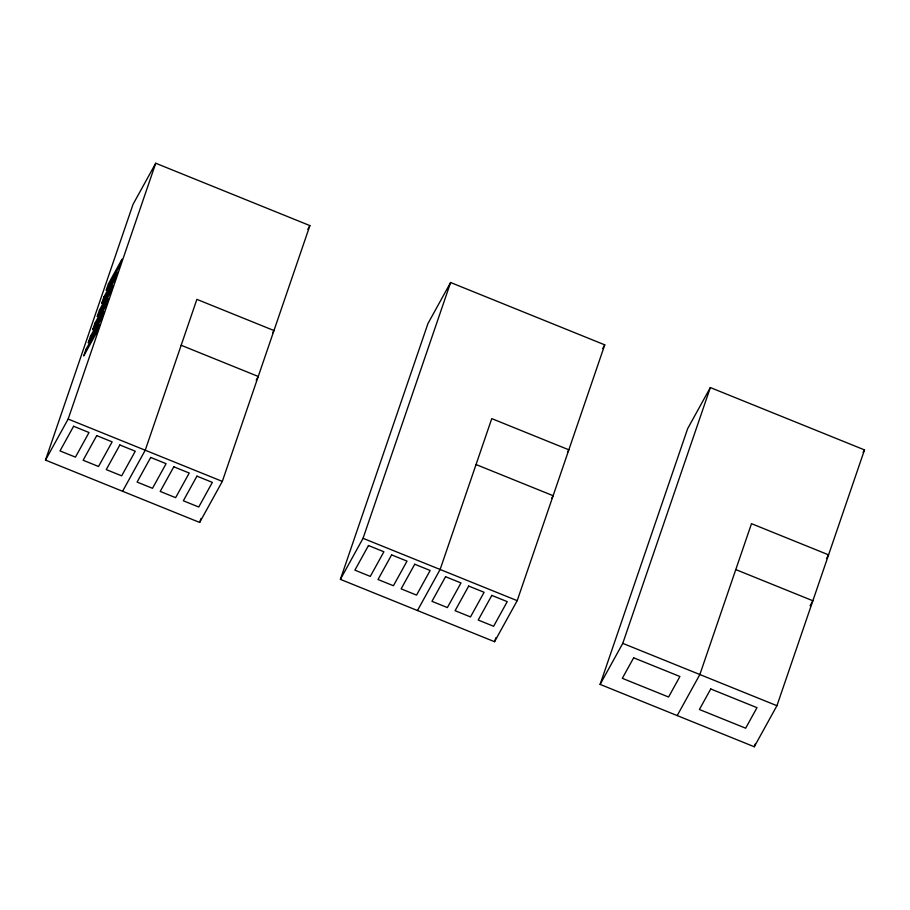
<?xml version="1.0" encoding="UTF-8"?>
<svg xmlns="http://www.w3.org/2000/svg" width="910" height="910" viewBox="0 0 910 910"><rect width="100%" height="100%" fill="white"/><g stroke="black" fill="none" stroke-linecap="round" stroke-linejoin="round"><path stroke-width="1.36" d="M45.5 460.096L133.065 204.295L155.724 163.243L309.889 225.6L222.324 481.401L199.665 522.442L45.5 460.096L68.159 419.055L155.724 163.243M199.665 522.442L201.019 518.461M340.385 579.363L427.95 323.562L450.609 282.51L604.763 344.856L517.198 600.657L494.539 641.709L340.385 579.363L363.045 538.31L450.609 282.51M494.539 641.709L495.904 637.717M600.111 684.4L687.676 428.599L710.335 387.558L864.5 449.904L776.935 705.705L754.276 746.757L600.111 684.4L622.77 643.359L710.335 387.558M754.276 746.757L755.186 744.096M122.577 491.275L145.236 450.222L196.879 299.367L273.967 330.535L272.59 333.026M307.83 229.331L309.889 225.6M256.188 380.187L258.247 376.456L181.17 345.277M417.462 610.53L440.122 569.478L491.764 418.623L568.841 449.802L567.465 452.293M602.704 348.587L604.763 344.856M551.756 498.202L553.132 495.711L476.044 464.544M677.199 715.578L699.858 674.526L751.501 523.671L828.578 554.85L826.519 558.581M863.124 452.384L864.5 449.904M810.116 605.73L812.857 600.759L735.78 569.58M68.159 419.055L222.324 481.401M363.045 538.31L517.198 600.657M622.77 643.359L776.935 705.705M85.972 349.394L83.731 355.958L97.325 331.331L99.577 324.768L85.972 349.394M90.465 336.279L88.225 342.842L101.818 318.216L104.058 311.652L90.465 336.279M94.959 323.164L92.718 329.727L106.311 305.089L108.552 298.537L94.959 323.164M99.452 310.048L97.199 316.6L110.804 291.974L113.045 285.41L99.452 310.048M103.933 296.922L101.692 303.485L115.286 278.858L117.538 272.295L103.933 296.922M108.426 283.806L106.186 290.37L119.779 265.743L122.031 259.179L108.426 283.806M73.608 426.267L60.003 450.905L75.428 457.138L89.021 432.512L73.608 426.267M96.722 435.628L83.128 460.255L98.542 466.489L112.146 441.862L96.722 435.628M119.847 444.979L106.254 469.605L121.667 475.839L135.272 451.212L119.847 444.979M150.685 457.446L137.091 482.072L152.505 488.306L166.098 463.679L150.685 457.446M173.81 466.796L160.206 491.423L175.63 497.668L189.223 473.029L173.81 466.796M196.935 476.146L183.331 500.784L198.755 507.018L212.349 482.38L196.935 476.146M368.482 545.534L354.889 570.16L370.302 576.394L383.895 551.767L368.482 545.534M391.607 554.884L378.014 579.511L393.427 585.744L407.02 561.117L391.607 554.884M414.733 564.234L401.139 588.861L416.552 595.106L430.146 570.468L414.733 564.234M445.559 576.701L431.966 601.339L447.379 607.573L460.983 582.946L445.559 576.701M468.684 586.063L455.091 610.69L470.504 616.923L484.109 592.296L468.684 586.063M491.81 595.413L478.216 620.04L493.629 626.273L507.234 601.646L491.81 595.413M633.656 657.805L622.326 678.325L668.577 697.026L679.907 676.505L633.656 657.805M710.744 688.972L699.403 709.493L745.654 728.205L756.983 707.673L710.744 688.972"/></g></svg>
